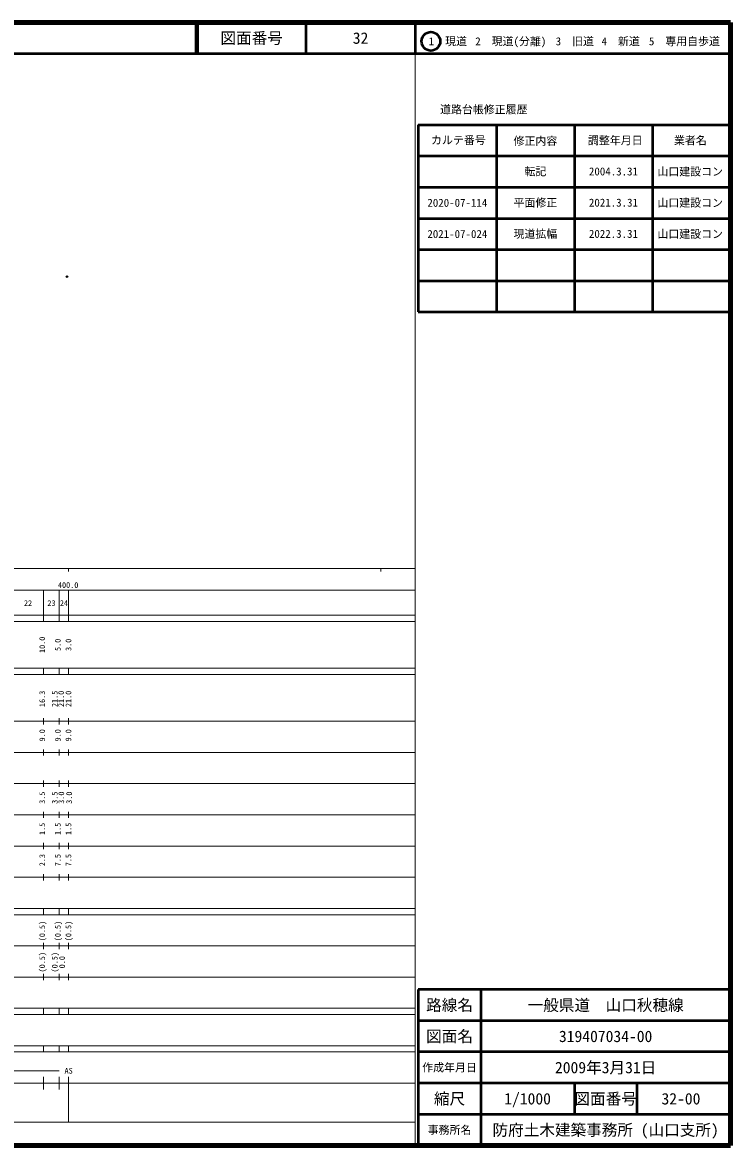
# Model space of a CAD drawing. Units: millimetres on the paper, enlarged 1000 times. Extents: x 40000 to 680000, y 20000 to 380000.
# Drawn here: x 453216 to 680000, y 20000 to 380000 of the extents above; entities that cross this region are included whole.
import ezdxf
from ezdxf.enums import TextEntityAlignment as Align

# ---------------------------------------------------------------- set-up
doc = ezdxf.new("R2010")
doc.units = ezdxf.units.MM
doc.header["$LTSCALE"] = 1000
doc.header["$PDMODE"] = 32
doc.header["$PDSIZE"] = 500
doc.layers.add('M-OTRS', color=6, linetype='Continuous')
doc.layers.add('M-TTL-TXT', color=7, linetype='Continuous')
for name, color, linetype, lineweight in [('M-TTL', 2, 'Continuous', 140), ('M-TTL-BAND', 7, 'Continuous', 13), ('M-TTL-FRAM', 2, 'Continuous', 50), ('M-TTL-LINE', 7, 'Continuous', 50)]:
    doc.layers.add(name, color=color, linetype=linetype, lineweight=lineweight)
doc.styles.add('ＭＳ ゴシック', font='')
doc.styles.get('ＭＳ ゴシック').set_extended_font_data('MS Gothic')

msp = doc.modelspace()

# ---------------------------------------------------------------- linework, layer by layer
at = {"layer": 'M-OTRS'}
msp.add_point((467480, 298541), dxfattribs=at)
at = {"layer": 'M-TTL'}
for p, q in [((680000, 380000), (40000, 380000)), ((680000, 20000), (680000, 380000)), ((40000, 20000), (680000, 20000))]:
    msp.add_line(p, q, dxfattribs=at)
at = {"layer": 'M-TTL-BAND'}
for p, q in [((579000, 20000), (579000, 370000)), ((40000, 205000), (579000, 205000)), ((468000, 205000), (468000, 204000)), ((568000, 205000), (568000, 204000)), ((68000, 198000), (579000, 198000)), ((460000, 188000), (460000, 198000)), ((465000, 188000), (465000, 198000)), ((468000, 188000), (468000, 198000)), ((40000, 190000), (579000, 190000)), ((40000, 188000), (579000, 188000)), ((40000, 173000), (579000, 173000)), ((460000, 171000), (460000, 173000)), ((465000, 171000), (465000, 173000)), ((468000, 171000), (468000, 173000)), ((40000, 171000), (579000, 171000)), ((40000, 156000), (579000, 156000)), ((460000, 155000), (460000, 157000)), ((465000, 155000), (465000, 157000)), ((468000, 155000), (468000, 157000)), ((46000, 146000), (579000, 146000)), ((460000, 145000), (460000, 147000)), ((465000, 145000), (465000, 147000)), ((468000, 145000), (468000, 147000)), ((460000, 135000), (460000, 137000)), ((465000, 135000), (465000, 137000)), ((468000, 135000), (468000, 137000)), ((52000, 136000), (579000, 136000)), ((46000, 126000), (579000, 126000)), ((460000, 125000), (460000, 127000)), ((465000, 125000), (465000, 127000)), ((468000, 125000), (468000, 127000)), ((52000, 116000), (579000, 116000)), ((460000, 115000), (460000, 117000)), ((465000, 115000), (465000, 117000)), ((468000, 115000), (468000, 117000)), ((46000, 106000), (579000, 106000)), ((460000, 105000), (460000, 107000)), ((465000, 105000), (465000, 107000)), ((468000, 105000), (468000, 107000)), ((40000, 96000), (579000, 96000)), ((40000, 94000), (579000, 94000)), ((460000, 94000), (460000, 96000)), ((465000, 94000), (465000, 96000)), ((468000, 94000), (468000, 96000)), ((49000, 84000), (579000, 84000)), ((460000, 83000), (460000, 85000)), ((465000, 83000), (465000, 85000)), ((468000, 83000), (468000, 85000)), ((40000, 74000), (579000, 74000)), ((460000, 73000), (460000, 75000)), ((465000, 73000), (465000, 75000)), ((468000, 73000), (468000, 75000)), ((40000, 64000), (579000, 64000)), ((40000, 62000), (579000, 62000)), ((460000, 62000), (460000, 64000)), ((465000, 62000), (465000, 64000)), ((468000, 62000), (468000, 64000)), ((40000, 52000), (579000, 52000)), ((460000, 50000), (460000, 52000)), ((465000, 50000), (465000, 52000)), ((468000, 50000), (468000, 52000)), ((40000, 50000), (579000, 50000)), ((71000, 44000), (465000, 44000)), ((40000, 40000), (579000, 40000)), ((460000, 38000), (460000, 42000)), ((465000, 38000), (465000, 42000)), ((468000, 27500), (468000, 42000)), ((68000, 27500), (579000, 27500))]:
    msp.add_line(p, q, dxfattribs=at)
at = {"layer": 'M-TTL-FRAM'}
for p, q in [((580000, 347197), (580000, 287197)), ((580000, 347197), (680000, 347197)), ((580000, 287197), (680000, 287197)), ((680000, 70000), (580000, 70000)), ((580000, 70000), (580000, 20000))]:
    msp.add_line(p, q, dxfattribs=at)
at = {"layer": 'M-TTL-LINE'}
for p, q in [((508747, 380000), (508747, 370000)), ((509247, 380000), (509247, 370000)), ((543997, 380000), (543997, 370000)), ((579000, 380000), (579000, 370000)), ((40000, 370000), (680000, 370000)), ((605000, 347197), (605000, 287197)), ((630000, 347197), (630000, 287197)), ((655000, 347197), (655000, 287197)), ((580000, 337197), (680000, 337197)), ((580000, 327197), (680000, 327197)), ((580000, 317197), (680000, 317197)), ((580000, 307197), (680000, 307197)), ((580000, 297197), (680000, 297197)), ((600000, 70000), (600000, 20000)), ((680000, 60000), (580000, 60000)), ((680000, 50000), (580000, 50000)), ((680000, 40000), (580000, 40000)), ((630000, 40000), (630000, 30000)), ((650000, 40000), (650000, 30000)), ((680000, 30000), (580000, 30000))]:
    msp.add_line(p, q, dxfattribs=at)
msp.add_circle((584031, 373958), 3000, dxfattribs=at)

# ---------------------------------------------------------------- texts
at = {"layer": 'M-TTL-BAND', "style": 'ＭＳ ゴシック'}
for s, p in [('400.0', (467844, 198195)), ('22', (455000, 192405)), ('23', (462500, 192405)), ('24', (466500, 192405)), ('AS', (468000, 42500))]:
    msp.add_text(s, height=1833, dxfattribs=at).set_placement(p, align=Align.BOTTOM_CENTER)
for s, p in [('10.0', (461000, 180500)), ('5.0', (466000, 180500)), ('3.0', (469397, 180500)), ('16.3', (461000, 163174)), ('21.5', (465000, 163174)), ('21.0', (467065, 163174)), ('21.0', (469397, 163174)), ('9.0', (461000, 151500)), ('9.0', (466000, 151500)), ('9.0', (469397, 151500)), ('3.5', (461000, 131500)), ('3.5', (465000, 131500)), ('3.0', (467104, 131500)), ('3.0', (469616, 131500)), ('1.5', (461000, 121500)), ('1.5', (466000, 121500)), ('1.5', (469397, 121500)), ('2.3', (461000, 111500)), ('7.5', (466000, 111500)), ('7.5', (469397, 111500)), ('(0.5)', (461000, 88764)), ('(0.5)', (466000, 88764)), ('(0.5)', (469397, 88764)), ('(0.5)', (461000, 78764)), ('(0.5)', (465000, 78764)), ('0.0', (467370, 78764))]:
    msp.add_text(s, height=1833, rotation=90, dxfattribs=at).set_placement(p, align=Align.BOTTOM_CENTER)
at = {"layer": 'M-TTL-TXT', "style": 'ＭＳ ゴシック'}
for s, height, p in [('図面番号', 3666, (526622, 375000)), ('32', 3666, (561497, 375000)), ('1\u3000現道', 2566, (589448, 373958)), ('2\u3000現道(分離)', 2566, (609619, 373958)), ('3\u3000旧道', 2566, (630121, 373958)), ('4\u3000新道', 2566, (644824, 373958)), ('5\u3000専用自歩道', 2566, (665228, 373958)), ('道路台帳修正履歴', 2566, (600968, 352113)), ('カルテ番号', 2566, (592839, 342277)), ('修正内容', 2566, (617509, 342023)), ('調整年月日', 2566, (643089, 342197)), ('業者名', 2566, (667134, 342197)), ('転記', 2566, (617500, 332245)), ('2004.3.31', 2566, (642500, 332245)), ('山口建設コン', 2566, (667077, 332189)), ('2020-07-114', 2566, (592500, 322197)), ('平面修正', 2566, (617500, 322245)), ('2021.3.31', 2566, (642500, 322245)), ('山口建設コン', 2566, (667077, 322189)), ('2021-07-024', 2566, (592500, 312197)), ('現道拡幅', 2566, (617500, 312245)), ('2022.3.31', 2566, (642500, 312245)), ('山口建設コン', 2566, (667077, 312189)), ('路線名', 3666, (590000, 65000)), ('路線名', 3666, (590000, 65000)), ('一般県道\u3000山口秋穂線', 3666, (640000, 65000)), ('図面名', 3666, (590000, 55000)), ('図面名', 3666, (590000, 55000)), ('319407034-00', 3666, (640000, 55000)), ('2009年3月31日', 3666, (640000, 45000)), ('作成年月日', 2566, (590000, 45000)), ('作成年月日', 2566, (590000, 45000)), ('縮尺', 3666, (590000, 35000)), ('縮尺', 3666, (590000, 35000)), ('1/1000', 3666, (615000, 35000)), ('図面番号', 3666, (640000, 35000)), ('図面番号', 3666, (640000, 35000)), ('32-00', 3666, (664125, 35000)), ('事務所名', 2566, (590000, 25000)), ('事務所名', 2566, (590000, 25000)), ('防府土木建築事務所 (山口支所)', 3666, (640000, 25000))]:
    msp.add_text(s, height=height, dxfattribs=at).set_placement(p, align=Align.MIDDLE_CENTER)

doc.saveas('drawing.dxf')
